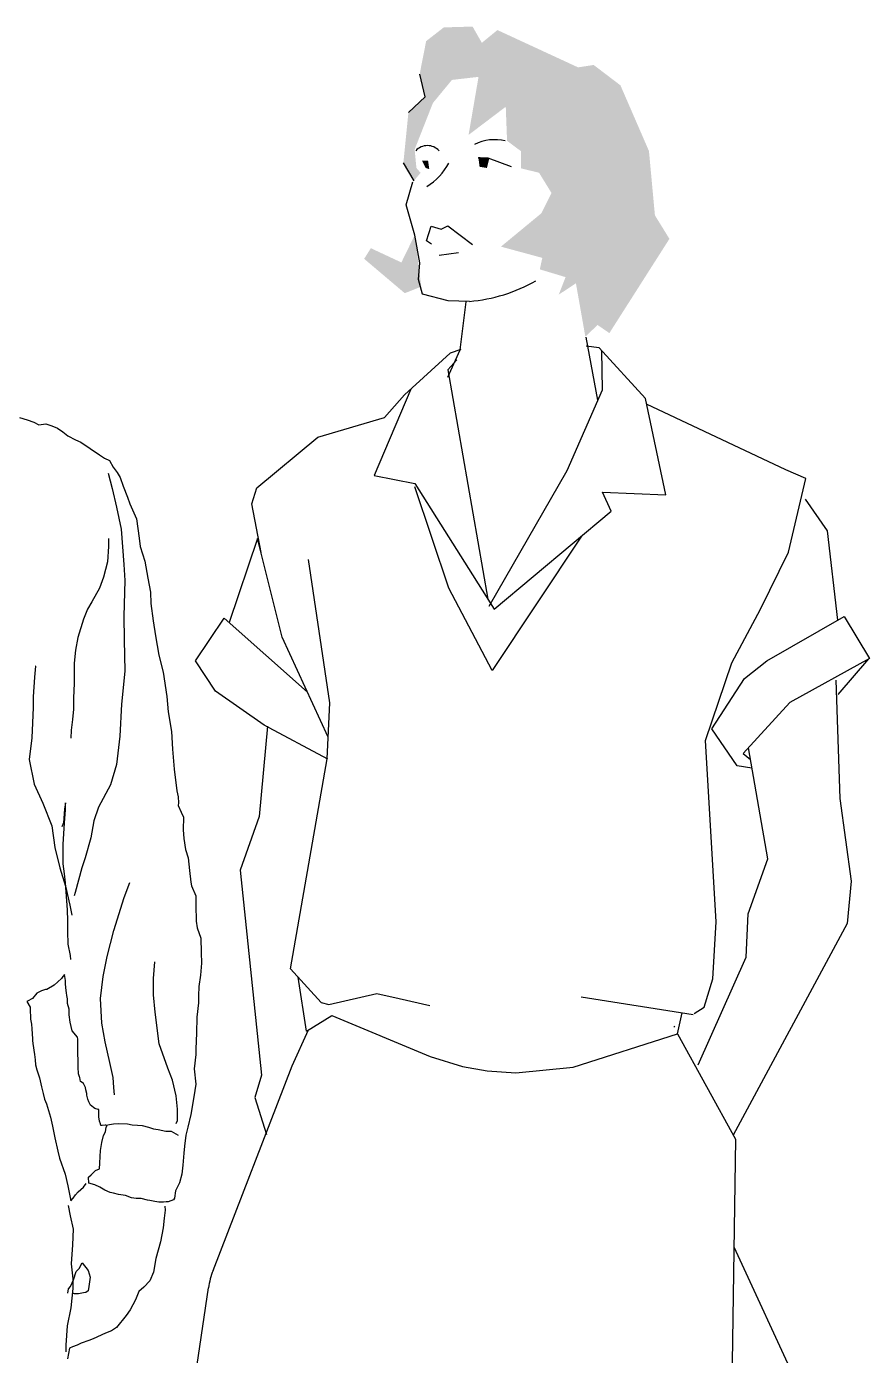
# Model space of a CAD drawing. Header units: millimetres. Extents: x -37049 to 129367, y 25385 to 90033.
# Drawn here: x 27434 to 28059, y 43383 to 44368 of the extents above; entities that cross this region are included whole.
import ezdxf

# ---------------------------------------------------------------- set-up
doc = ezdxf.new("R2010")
doc.units = ezdxf.units.MM
doc.header["$MEASUREMENT"] = 0
doc.layers.add('NNGUOI', color=2, linetype='Continuous', lineweight=30)

# ---------------------------------------------------------------- blocks, each defined once
blk = doc.blocks.new('A$C6D1E3BDB')
at = {"layer": 'NNGUOI'}
for p, q in [((206.16, 1787.84), (202.02, 1804.7)), ((193.67, 1776.16), (206.16, 1787.84)), ((197.84, 1725.68), (189.93, 1738.88)), ((252.78, 1742.36), (245.51, 1742.36)), ((270.06, 1736), (252.78, 1742.36)), ((191.96, 1707.75), (197.02, 1724.85)), ((198.35, 1685.34), (191.96, 1707.75)), ((202.14, 1664.82), (198.35, 1685.34)), ((206.96, 1681.11), (210.61, 1691.84)), ((210.61, 1691.84), (217.93, 1689.72)), ((217.93, 1689.72), (222.99, 1692.32)), ((222.99, 1692.32), (241.17, 1678.31)), ((210.86, 1678.51), (206.96, 1681.11)), ((201.21, 1652.32), (202.14, 1664.82)), ((230.91, 1672.16), (216.46, 1670.28)), ((204.05, 1641.59), (201.21, 1652.32)), ((223.04, 1636.54), (204.05, 1641.59)), ((238.85, 1636.2), (223.04, 1636.54)), ((232.04, 1600.34), (236.61, 1635.96)), ((334.21, 1563.04), (325.41, 1609.61)), ((224.61, 1597.74), (190.85, 1566.91)), ((222.86, 1580.16), (232.04, 1600.34)), ((232.63, 1600.57), (224.61, 1597.74)), ((335, 1601.73), (325.57, 1603.02)), ((369.36, 1564.25), (335, 1601.73)), ((337.51, 1570.59), (337.06, 1599.48)), ((229.57, 1592.9), (222.85, 1585.47)), ((222.85, 1585.47), (252.51, 1415.47)), ((195.39, 1571.05), (168.2, 1507.22)), ((175.83, 1550.04), (190.85, 1566.91)), ((311.38, 1510.77), (337.51, 1570.59)), ((384.52, 1492.91), (369.36, 1564.25)), ((473.43, 1511.39), (370.27, 1559.95)), ((126.42, 1535.49), (175.83, 1550.04)), ((81.28, 1497.95), (126.42, 1535.49)), ((168.2, 1507.22), (198.52, 1501.24)), ((253.43, 1410.19), (311.38, 1510.77)), ((488.41, 1505.03), (473.43, 1511.39)), ((77.52, 1486.27), (81.28, 1497.95)), ((198.52, 1501.24), (257.22, 1408)), ((223.59, 1423.77), (198.52, 1498.88)), ((475.49, 1450.41), (488.41, 1505.03)), ((337.58, 1494.87), (384.52, 1492.91)), ((343.96, 1480.61), (337.58, 1494.87)), ((487.72, 1489.7), (504.25, 1466.24)), ((84.39, 1450.18), (77.52, 1486.27)), ((257.22, 1408), (343.96, 1480.61)), ((81.85, 1460.38), (60.73, 1398.15)), ((100.02, 1387.45), (81.85, 1460.38)), ((322, 1462.22), (255.72, 1362.59)), ((504.25, 1466.24), (511.74, 1399.85)), ((454.65, 1408.17), (475.49, 1450.41)), ((135.44, 1338.77), (119.54, 1445.02)), ((255.72, 1362.59), (223.59, 1423.77)), ((35.75, 1369.82), (57.13, 1401.34)), ((57.13, 1401.34), (118.81, 1346.66)), ((433.58, 1368.41), (454.65, 1408.17)), ((459.52, 1369.73), (516.81, 1402.57)), ((516.81, 1402.57), (535.48, 1371.56)), ((134.23, 1313.2), (100.02, 1387.45)), ((50.63, 1347.42), (35.75, 1369.82)), ((442.79, 1356.62), (459.52, 1369.73)), ((535.48, 1371.56), (476.42, 1338.84)), ((534.77, 1371.33), (512.03, 1344.77)), ((414.05, 1310.83), (433.58, 1368.41)), ((418.69, 1319.36), (442.79, 1356.62)), ((510.49, 1355.5), (513.63, 1267.87)), ((86.75, 1322.22), (50.63, 1347.42)), ((133.48, 1297.25), (135.44, 1338.77)), ((476.42, 1338.84), (441.77, 1301.07)), ((89.11, 1321.39), (83.03, 1254.4)), ((133.95, 1297.02), (86.75, 1322.22)), ((421.95, 1176.27), (414.05, 1310.83)), ((437.42, 1291.98), (418.69, 1319.36)), ((441.77, 1301.07), (447.27, 1296.57)), ((460.24, 1223.12), (445.71, 1305.36)), ((106.28, 1141.47), (133.48, 1297.25)), ((448.39, 1290.22), (437.42, 1291.98)), ((513.63, 1267.87), (521.82, 1206.43)), ((83.03, 1254.4), (69.03, 1214.64)), ((445.65, 1182.19), (460.24, 1223.12)), ((69.03, 1214.64), (84.74, 1062.62)), ((521.82, 1206.43), (519.02, 1175.06)), ((444.15, 1150.22), (445.65, 1182.19)), ((419.28, 1134.16), (421.95, 1176.27)), ((519.02, 1175.06), (434.47, 1018.19)), ((408.6, 1070.46), (444.15, 1150.22)), ((106.28, 1141.47), (129.04, 1116.56)), ((118.04, 1095.29), (111.92, 1135.3)), ((412.93, 1113.04), (419.28, 1134.16)), ((134.7, 1115.15), (170.31, 1123.32)), ((170.31, 1123.32), (186.83, 1119.44)), ((129.04, 1116.56), (134.7, 1115.15)), ((186.83, 1119.44), (209.59, 1114.39)), ((321.87, 1120.86), (404.68, 1107.73)), ((405.64, 1108.35), (412.93, 1113.04)), ((118.04, 1095.29), (136.95, 1107.02)), ((136.95, 1107.02), (209.86, 1076.65)), ((393.25, 1093.21), (396.65, 1108.9)), ((107.38, 1069.72), (119.62, 1096.27)), ((390.34, 1098.5), (391.1, 1098.98)), ((315.78, 1068.61), (393.25, 1093.21)), ((393.25, 1093.21), (436.13, 1015.17)), ((209.86, 1076.65), (233.81, 1069.12)), ((48.85, 918.02), (107.38, 1069.72)), ((233.81, 1069.12), (252.1, 1065.84)), ((252.1, 1065.84), (273.33, 1064.32)), ((273.33, 1064.32), (315.78, 1068.61)), ((84.74, 1062.62), (79.92, 1046.22)), ((79.92, 1046.22), (88.55, 1018.75)), ((436.13, 1015.17), (430.91, 654.5)), ((434.91, 935.44), (486.79, 823.38)), ((0, 597.5), (45.44, 905.08))]:
    blk.add_line(p, q, dxfattribs=at)
for centre, radius, start, end in [((257.68, 1724.34), 31.74, 75.70295, 117.9826), ((207.78, 1740.09), 11.59, 41.82017, 138.1798), ((184.83, 1759.16), 43.91, 300.8296, 332.2667), ((228.5, 1757.3), 121.55, 274.8863, 299.4409), ((105.27, 896.25), 60.48, 158.902, 171.5962)]:
    blk.add_arc(centre, radius, start, end, dxfattribs=at)
for points in [[(219.91, 1839.28), (211.83, 1783.25), (202.02, 1804.7), (206.16, 1787.84)], [(219.91, 1839.28), (206.83, 1829.12), (202.02, 1804.7)], [(241.26, 1839.89), (225.96, 1800.36), (219.91, 1839.28), (211.83, 1783.25)], [(248.11, 1827.86), (245.66, 1802.62), (241.26, 1839.89), (225.96, 1800.36)], [(319.48, 1809.65), (265.85, 1780.47), (259.66, 1837.31), (238.27, 1759.57)], [(259.66, 1837.31), (238.27, 1759.57), (248.11, 1827.86), (245.66, 1802.62)], [(331.04, 1811.43), (266.81, 1755.23), (319.48, 1809.65), (265.85, 1780.47)], [(350.87, 1796.35), (277.08, 1747.57), (331.04, 1811.43), (266.81, 1755.23)], [(372.02, 1747.65), (277.09, 1734.83), (350.87, 1796.35), (277.08, 1747.57)], [(206.16, 1787.84), (193.67, 1776.16), (211.83, 1783.25), (198.29, 1748.8)], [(193.67, 1776.16), (189.93, 1738.88), (198.29, 1748.8), (199.6, 1735.12)], [(376.43, 1700.01), (290.54, 1731.54), (372.02, 1747.65), (277.09, 1734.83)], [(189.93, 1738.88), (199.6, 1735.12), (197.84, 1725.68), (202.67, 1731.46)], [(203.69, 1740.54), (208.24, 1740.54), (206.42, 1735.09), (209.15, 1734.18)], [(253.69, 1742.36), (245.51, 1743.27), (251.88, 1735.09), (246.42, 1736)], [(387.18, 1682.56), (299.75, 1716.57), (376.43, 1700.01), (290.54, 1731.54)], [(299.75, 1716.57), (317.86, 1649.6), (292.34, 1701.59), (310.19, 1654.19)], [(342.66, 1612.7), (317.86, 1649.6), (387.18, 1682.56), (299.75, 1716.57)], [(292.34, 1701.59), (310.19, 1654.19), (262.28, 1676.79), (292.96, 1668.44)], [(188.46, 1665.05), (190.96, 1642.29), (198.35, 1685.34), (203.22, 1647.13)], [(165.81, 1675.64), (160.86, 1667.74), (188.46, 1665.05), (190.96, 1642.29)], [(310.19, 1654.19), (291.08, 1659.95), (292.96, 1668.44)], [(317.86, 1649.6), (305.13, 1641.21), (310.19, 1654.19)], [(342.66, 1612.7), (317.86, 1649.6), (333.93, 1618.71)], [(333.93, 1618.71), (324.85, 1610.09), (317.86, 1649.6)]]:
    blk.add_solid(points, dxfattribs=at)
blk = doc.blocks.new('A$C785402A7')
at = {"layer": 'NNGUOI'}
for p, q in [((124.46, 1546.76), (120.76, 1544.76)), ((129.3, 1548.46), (124.46, 1546.76)), ((135, 1550.17), (129.3, 1548.46)), ((99.11, 1536.5), (93.41, 1533.65)), ((102.81, 1539.64), (99.11, 1536.5)), ((106.8, 1542.2), (102.81, 1539.64)), ((111.07, 1543.91), (106.8, 1542.2)), ((115.34, 1545.33), (111.07, 1543.91)), ((120.76, 1544.76), (115.34, 1545.33)), ((89.43, 1531.95), (75.76, 1522.55)), ((93.41, 1533.65), (89.43, 1531.95)), ((68.35, 1518.28), (65.5, 1513.43)), ((72.05, 1519.98), (68.35, 1518.28)), ((75.76, 1522.55), (72.05, 1519.98)), ((62.66, 1509.45), (60.38, 1505.74)), ((65.5, 1513.43), (62.66, 1509.45)), ((69.21, 1508.88), (66.36, 1497.48)), ((58.1, 1499.19), (54.97, 1491.22)), ((60.38, 1505.74), (58.1, 1499.19)), ((66.36, 1497.48), (62.94, 1483.81)), ((54.97, 1491.22), (53.26, 1486.09)), ((53.26, 1486.09), (48.13, 1474.99)), ((62.94, 1483.81), (59.52, 1467.3)), ((48.13, 1474.99), (46.14, 1460.75)), ((46.14, 1460.75), (45.57, 1454.48)), ((59.52, 1467.3), (57.53, 1441.09)), ((68.92, 1460.46), (68.92, 1458.47)), ((68.92, 1458.47), (68.92, 1454.48)), ((45.57, 1454.48), (42.15, 1443.66)), ((68.92, 1454.48), (69.78, 1443.09)), ((42.15, 1443.66), (39.87, 1431.13)), ((57.53, 1441.09), (56.96, 1429.42)), ((69.78, 1443.09), (72.62, 1431.7)), ((39.87, 1431.13), (37.88, 1420.59)), ((56.96, 1429.42), (57.53, 1402.93)), ((72.62, 1431.7), (75.76, 1423.72)), ((37.88, 1420.59), (37.59, 1412.33)), ((75.76, 1423.72), (81.45, 1413.47)), ((37.59, 1412.33), (35.89, 1399.51)), ((81.45, 1413.47), (84.59, 1408.06)), ((35.89, 1399.51), (34.18, 1388.41)), ((57.53, 1402.93), (57.25, 1385.27)), ((84.59, 1408.06), (87.43, 1400.65)), ((87.43, 1400.65), (91.71, 1386.98)), ((34.18, 1388.41), (31.61, 1373.88)), ((57.25, 1385.27), (56.96, 1362.2)), ((91.71, 1386.98), (93.41, 1377.58)), ((31.61, 1373.88), (28.48, 1361.35)), ((93.41, 1377.58), (94.55, 1368.18)), ((28.48, 1361.35), (25.63, 1343.41)), ((56.96, 1362.2), (59.24, 1337.71)), ((94.55, 1368.18), (94.55, 1360.78)), ((94.55, 1360.78), (94.55, 1353.09)), ((122.75, 1366.19), (123.03, 1365.91)), ((123.03, 1365.91), (123.89, 1357.65)), ((94.55, 1353.09), (94.84, 1342.27)), ((123.89, 1357.65), (124.74, 1343.12)), ((25.63, 1343.41), (24.78, 1332.02)), ((94.84, 1342.27), (94.84, 1334.01)), ((124.74, 1343.12), (124.74, 1335.15)), ((24.78, 1332.02), (22.21, 1317.49)), ((59.24, 1337.71), (60.66, 1314.07)), ((94.84, 1334.01), (95.69, 1326.32)), ((124.74, 1335.15), (125.31, 1323.76)), ((95.69, 1326.32), (96.55, 1318.35)), ((125.31, 1323.76), (125.88, 1312.65)), ((22.21, 1317.49), (21.64, 1304.39)), ((60.66, 1314.07), (62.94, 1293)), ((96.55, 1318.35), (96.83, 1312.36)), ((125.88, 1312.65), (127.88, 1296.7)), ((21.64, 1304.39), (20.22, 1289.58)), ((62.94, 1293), (67.5, 1277.9)), ((127.88, 1296.7), (124.17, 1278.47)), ((20.22, 1289.58), (18.23, 1273.35)), ((18.23, 1273.35), (17.37, 1269.07)), ((67.5, 1277.9), (76.33, 1261.38)), ((124.17, 1278.47), (117.62, 1264.23)), ((17.37, 1262.52), (15.09, 1257.68)), ((17.37, 1269.07), (17.09, 1264.52)), ((17.09, 1264.52), (17.37, 1262.52)), ((76.33, 1261.38), (79.74, 1251.13)), ((100.82, 1264.52), (101.67, 1259.96)), ((100.82, 1259.39), (100.82, 1264.52)), ((117.62, 1264.23), (111.07, 1247.43)), ((15.09, 1257.68), (13.39, 1253.98)), ((13.39, 1253.98), (13.67, 1244.58)), ((79.74, 1251.13), (82.02, 1238.6)), ((101.67, 1249.71), (100.82, 1259.39)), ((101.67, 1259.96), (102.24, 1249.71)), ((13.67, 1244.58), (13.1, 1238.03)), ((102.53, 1233.76), (101.67, 1249.71)), ((102.24, 1249.71), (103.67, 1246.86)), ((111.07, 1247.43), (108.79, 1231.48)), ((13.1, 1238.03), (11.96, 1230.06)), ((82.02, 1238.6), (86.29, 1223.79)), ((102.53, 1219.23), (102.53, 1233.76)), ((108.79, 1231.48), (105.09, 1216.39)), ((9.97, 1223.79), (8.83, 1214.39)), ((11.96, 1230.06), (9.97, 1223.79)), ((86.29, 1223.79), (88.86, 1216.39)), ((8.83, 1214.39), (7.97, 1205.85)), ((88.86, 1216.39), (93.7, 1198.16)), ((105.09, 1216.39), (100.82, 1202.72)), ((100.82, 1205.28), (101.67, 1211.83)), ((101.67, 1211.83), (102.53, 1219.23)), ((7.4, 1203), (4.27, 1195.6)), ((7.97, 1205.85), (7.4, 1203)), ((57.25, 1194.46), (53.26, 1205.56)), ((100.82, 1202.72), (97.69, 1188.76)), ((99.4, 1185.34), (100.82, 1205.28)), ((4.27, 1195.6), (4.27, 1188.76)), ((64.93, 1169.96), (57.25, 1194.46)), ((93.7, 1198.16), (94.55, 1195.6)), ((4.27, 1188.76), (3.99, 1176.8)), ((97.69, 1188.76), (96.26, 1181.36)), ((99.11, 1177.08), (99.4, 1185.34)), ((3.99, 1176.8), (3.13, 1171.96)), ((99.11, 1169.11), (99.11, 1177.08)), ((0.57, 1164.27), (0.28, 1153.73)), ((3.13, 1171.96), (0.57, 1164.27)), ((70.06, 1150.6), (64.93, 1169.96)), ((98.83, 1159.71), (99.11, 1169.11)), ((0.28, 1153.73), (0, 1145.76)), ((97.12, 1151.45), (98.83, 1159.71)), ((0, 1145.76), (0.85, 1136.93)), ((35.6, 1134.36), (34.75, 1146.61)), ((72.91, 1135.79), (70.06, 1150.6)), ((96.83, 1148.32), (97.12, 1151.45)), ((0.85, 1136.93), (1.99, 1128.38)), ((35.6, 1122.12), (35.6, 1134.36)), ((74.9, 1119.55), (72.91, 1135.79)), ((100.82, 1132.94), (101.67, 1137.21)), ((100.82, 1130.66), (100.82, 1132.94)), ((101.67, 1137.21), (102.81, 1135.79)), ((102.81, 1135.79), (103.95, 1134.36)), ((103.95, 1134.36), (106.52, 1131.8)), ((1.99, 1128.38), (2.28, 1121.55)), ((99.97, 1121.83), (100.25, 1123.83)), ((100.25, 1123.83), (100.53, 1127.53)), ((100.53, 1127.53), (100.82, 1130.66)), ((106.52, 1131.8), (109.36, 1129.52)), ((109.36, 1129.52), (114.77, 1126.1)), ((114.77, 1126.1), (115.63, 1126.1)), ((115.63, 1126.1), (118.76, 1125.25)), ((118.76, 1125.25), (122.18, 1123.54)), ((122.18, 1123.54), (125.31, 1119.55)), ((2.28, 1121.55), (2.28, 1116.42)), ((2.28, 1116.42), (3.42, 1105.6)), ((34.46, 1109.3), (35.6, 1122.12)), ((74.05, 1101.33), (74.9, 1119.55)), ((98.26, 1111.58), (99.4, 1115.85)), ((99.4, 1119.27), (99.97, 1121.83)), ((99.4, 1115.85), (99.4, 1119.27)), ((125.31, 1119.55), (129.01, 1117.56)), ((129.58, 1117.28), (127.02, 1113)), ((127.02, 1113), (127.02, 1109.59)), ((129.01, 1117.56), (129.58, 1117.28)), ((3.42, 1105.6), (3.7, 1093.92)), ((31.33, 1085.95), (34.46, 1109.3)), ((97.4, 1101.9), (98.26, 1107.31)), ((98.26, 1107.31), (98.26, 1111.58)), ((126.74, 1104.17), (126.17, 1100.47)), ((127.02, 1109.59), (126.74, 1106.74)), ((126.74, 1106.74), (126.74, 1104.17)), ((3.7, 1093.92), (4.27, 1082.24)), ((71.49, 1087.37), (74.05, 1101.33)), ((91.99, 1090.79), (95.98, 1095.63)), ((95.98, 1095.63), (97.4, 1101.9)), ((125.88, 1097.05), (125.31, 1089.65)), ((126.17, 1100.47), (125.88, 1097.05)), ((25.06, 1068), (31.33, 1085.95)), ((68.07, 1071.99), (71.49, 1087.37)), ((91.71, 1089.36), (91.99, 1090.79)), ((91.71, 1087.66), (91.71, 1089.36)), ((91.71, 1083.1), (91.71, 1087.66)), ((125.03, 1086.23), (123.89, 1077.97)), ((125.31, 1088.51), (125.03, 1086.23)), ((125.31, 1089.65), (125.31, 1088.51)), ((4.27, 1082.24), (4.27, 1077.97)), ((4.27, 1077.97), (5.41, 1067.43)), ((91.42, 1074.27), (91.71, 1077.97)), ((91.42, 1069.43), (91.42, 1074.27)), ((91.71, 1081.11), (91.71, 1083.1)), ((91.71, 1077.97), (91.71, 1081.11)), ((123.32, 1073.99), (123.03, 1070.28)), ((123.89, 1077.97), (123.32, 1073.99)), ((5.41, 1067.43), (4.27, 1056.04)), ((21.64, 1058.89), (25.06, 1068)), ((65.5, 1060.88), (68.07, 1071.99)), ((90.57, 1061.45), (91.14, 1063.73)), ((91.14, 1063.73), (91.42, 1068.57)), ((91.42, 1068.57), (91.42, 1069.43)), ((122.18, 1066.58), (120.19, 1060.6)), ((123.03, 1070.28), (122.18, 1066.58)), ((4.27, 1056.04), (5.7, 1046.64)), ((18.8, 1047.5), (21.64, 1058.89)), ((64.93, 1053.48), (65.5, 1060.88)), ((86.01, 1053.48), (87.43, 1056.61)), ((87.43, 1056.61), (88.57, 1057.18)), ((88.57, 1057.18), (89.71, 1058.04)), ((89.71, 1058.04), (90.28, 1060.88)), ((90.28, 1060.88), (90.57, 1061.45)), ((118.76, 1054.05), (117.34, 1049.21)), ((120.19, 1060.6), (118.76, 1054.05)), ((5.7, 1046.64), (7.97, 1033.54)), ((17.94, 1037.53), (18.8, 1047.5)), ((64.65, 1048.07), (64.93, 1053.48)), ((83.45, 1042.94), (84.3, 1044.94)), ((84.3, 1044.94), (85.16, 1047.78)), ((85.16, 1049.21), (85.73, 1051.77)), ((85.16, 1047.78), (85.16, 1049.21)), ((85.73, 1051.77), (86.01, 1053.48)), ((116.48, 1044.94), (115.06, 1041.52)), ((117.34, 1049.21), (116.48, 1044.94)), ((17.94, 1028.99), (17.94, 1037.53)), ((76.04, 1037.25), (76.61, 1037.25)), ((76.04, 1033.83), (76.04, 1037.25)), ((76.61, 1037.25), (79.17, 1038.1)), ((79.17, 1038.1), (82.31, 1040.38)), ((82.31, 1040.38), (83.45, 1042.94)), ((115.06, 1041.52), (111.93, 1031.55)), ((7.97, 1033.54), (10.25, 1024.15)), ((18.8, 1026.99), (17.94, 1028.99)), ((44.14, 1025.28), (39.3, 1024.15)), ((47.56, 1025.57), (44.14, 1025.28)), ((51.55, 1025.85), (47.56, 1025.57)), ((54.97, 1026.71), (51.55, 1025.85)), ((61.23, 1026.99), (54.97, 1026.71)), ((65.22, 1026.71), (61.23, 1026.99)), ((69.78, 1025.85), (65.22, 1026.71)), ((70.63, 1024.15), (69.78, 1025.85)), ((70.63, 1025.57), (71.49, 1025.57)), ((71.49, 1025.57), (73.76, 1025.28)), ((73.76, 1025.28), (74.62, 1025.28)), ((74.62, 1025.28), (74.9, 1026.71)), ((74.9, 1026.71), (75.76, 1028.7)), ((75.76, 1028.7), (76.04, 1031.83)), ((76.04, 1031.83), (76.04, 1033.83)), ((110.5, 1025), (108.79, 1016.17)), ((111.93, 1031.55), (110.5, 1025)), ((10.25, 1024.15), (11.68, 1018.16)), ((11.68, 1018.16), (12.53, 1010.19)), ((22.5, 1021.3), (17.37, 1018.16)), ((26.49, 1021.3), (22.5, 1021.3)), ((32.18, 1022.44), (26.49, 1021.3)), ((35.6, 1023.01), (32.18, 1022.44)), ((39.3, 1024.15), (35.6, 1023.01)), ((71.2, 1020.73), (70.63, 1024.15)), ((72.62, 1017.88), (71.2, 1020.73)), ((74.05, 1012.75), (72.62, 1017.88)), ((108.79, 1016.17), (106.52, 1006.49)), ((12.53, 1010.19), (13.1, 1004.78)), ((13.1, 1004.78), (13.96, 995.95)), ((74.9, 1006.77), (74.05, 1012.75)), ((75.19, 1002.5), (74.9, 1006.77)), ((106.52, 1006.49), (105.38, 1001.08)), ((13.96, 995.95), (14.53, 989.4)), ((75.47, 997.37), (75.19, 1002.5)), ((75.76, 993.39), (75.47, 997.37)), ((105.38, 1001.08), (101.1, 989.4)), ((14.53, 989.4), (16.23, 982.85)), ((78.61, 991.96), (75.76, 993.39)), ((81.74, 988.83), (78.61, 991.96)), ((83.73, 987.12), (81.74, 988.83)), ((83.45, 982.56), (83.73, 987.12)), ((101.1, 989.4), (99.11, 980.57)), ((16.23, 982.85), (19.37, 976.87)), ((19.37, 976.87), (19.94, 971.46)), ((61.52, 974.3), (65.22, 975.16)), ((65.22, 975.16), (67.78, 975.73)), ((67.78, 975.73), (71.77, 977.44)), ((71.77, 977.44), (75.47, 979.72)), ((75.47, 979.72), (79.17, 981.43)), ((79.17, 981.43), (83.45, 982.56)), ((87.43, 979.72), (85.44, 982.28)), ((91.42, 976.3), (87.43, 979.72)), ((93.41, 974.02), (91.42, 976.3)), ((99.11, 980.57), (96.83, 969.46)), ((19.94, 971.46), (20.79, 970.32)), ((20.79, 970.32), (24.78, 968.89)), ((24.78, 968.89), (26.2, 968.89)), ((26.2, 968.89), (28.2, 968.61)), ((27.34, 965.48), (27.06, 962.63)), ((28.2, 968.61), (31.61, 968.61)), ((31.61, 968.61), (34.75, 969.18)), ((34.75, 969.18), (38.45, 969.75)), ((38.45, 969.75), (40.16, 970.03)), ((40.16, 970.03), (44.71, 971.17)), ((44.71, 971.17), (48.42, 971.17)), ((48.42, 971.17), (51.83, 971.74)), ((51.83, 971.74), (56.39, 973.45)), ((56.39, 973.45), (61.52, 974.3)), ((95.12, 971.46), (93.41, 974.02)), ((96.83, 969.46), (95.12, 971.46)), ((98.83, 966.05), (97.4, 958.36)), ((27.06, 962.63), (27.63, 956.65)), ((27.63, 956.65), (28.48, 949.53)), ((97.4, 958.36), (95.12, 948.67)), ((28.48, 949.53), (30.47, 939.27)), ((95.12, 948.67), (95.69, 937)), ((30.47, 939.27), (32.18, 933.01)), ((95.69, 937), (96.55, 922.76)), ((32.18, 933.01), (33.89, 926.74)), ((33.89, 926.74), (35.6, 916.78)), ((35.6, 916.78), (38.45, 910.22)), ((84.02, 917.91), (82.59, 913.07)), ((88.57, 923.61), (84.02, 917.91)), ((90.85, 919.34), (88.57, 923.61)), ((92.85, 917.06), (90.85, 919.34)), ((94.84, 911.08), (92.85, 917.06)), ((96.55, 922.76), (95.41, 911.65)), ((38.45, 910.22), (42.72, 905.67)), ((82.59, 913.07), (83.45, 905.95)), ((97.12, 905.95), (94.84, 911.08)), ((95.41, 911.65), (95.41, 904.53)), ((42.72, 905.67), (46.42, 902.25)), ((46.42, 902.25), (48.99, 896.27)), ((83.45, 905.95), (84.02, 902.82)), ((84.02, 902.82), (85.73, 901.68)), ((85.73, 901.68), (87.43, 901.4)), ((87.43, 901.4), (91.14, 900.54)), ((91.14, 900.54), (94.27, 900.54)), ((94.27, 900.54), (95.69, 901.11)), ((95.41, 904.53), (96.83, 890.29)), ((95.41, 904.53), (95.41, 904.53)), ((98.54, 904.24), (97.12, 905.95)), ((99.11, 901.11), (98.54, 904.24)), ((48.99, 896.27), (52.97, 888.86)), ((52.97, 888.86), (55.82, 884.59)), ((96.83, 890.29), (99.68, 876.9)), ((55.82, 884.59), (62.94, 875.76)), ((99.68, 876.9), (100.53, 862.66)), ((62.94, 875.76), (66.64, 873.2)), ((66.64, 873.2), (71.2, 871.49)), ((71.2, 871.49), (80.31, 867.22)), ((80.31, 867.22), (83.45, 866.08)), ((83.45, 866.08), (89.14, 864.09)), ((89.14, 864.09), (92.28, 862.66)), ((92.28, 862.66), (95.69, 861.24)), ((95.69, 861.24), (97.97, 860.38)), ((97.97, 860.38), (99.4, 852.41)), ((100.53, 862.66), (100.53, 857.54))]:
    blk.add_line(p, q, dxfattribs=at)

msp = doc.modelspace()

# ---------------------------------------------------------------- block references
at = {"layer": 'NNGUOI', "xscale": -1, "rotation": 359.9999999999982}
msp.add_blockref('A$C785402A7', (27563.74, 42527.94), dxfattribs=at)
at = {"layer": 'NNGUOI', "rotation": 359.9999999999985}
msp.add_blockref('A$C6D1E3BDB', (27523.44, 42527.94), dxfattribs=at)

doc.saveas('drawing.dxf')
